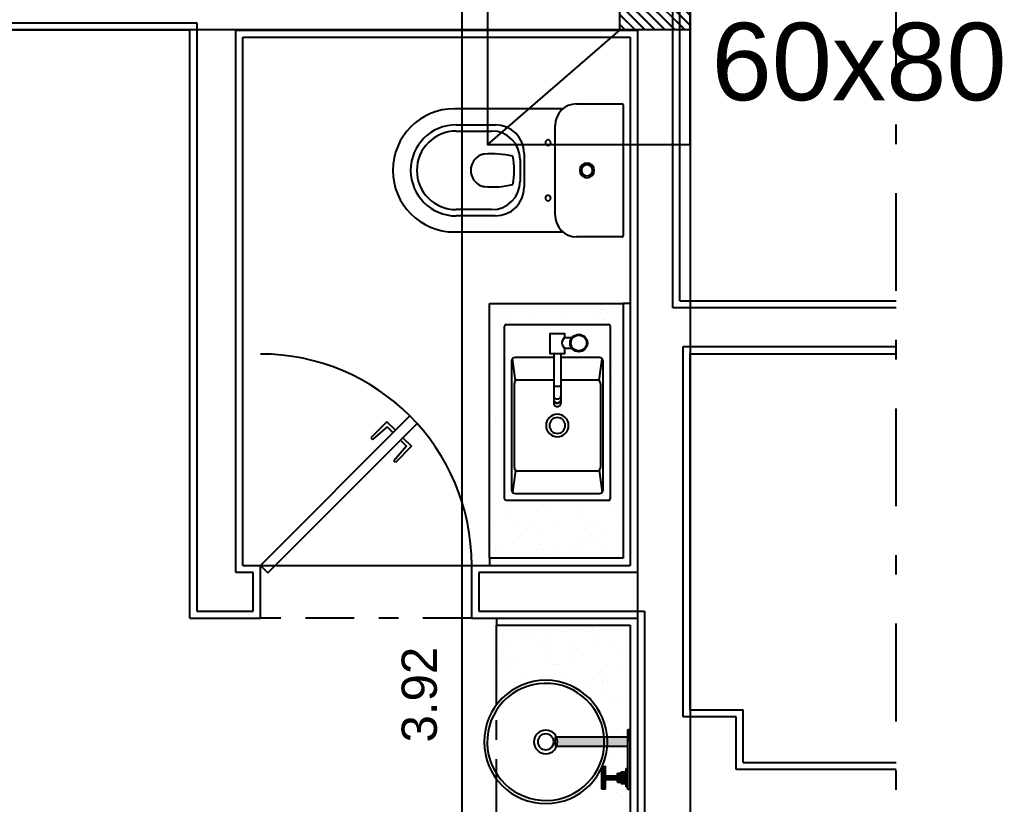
# Model space of a CAD drawing. Header units: millimetres. Extents: x 2317 to 2736, y 1295 to 1343.
# Drawn here: x 2514.06 to 2519.08, y 1315.44 to 1319.45 of the extents above; entities that cross this region are included whole.
import ezdxf

# ---------------------------------------------------------------- set-up
doc = ezdxf.new("R2010")
doc.units = ezdxf.units.MM
for name, pattern in [('CONTINU', [0]), ('DASHDOT', [1, 0.5, -0.25, 0, -0.25]), ('HIDDEN', [0.375, 0.25, -0.125])]:
    doc.linetypes.add(name, pattern=pattern)
for name, color, linetype in [('ARQUITETONICO', 8, 'Continuous'), ('BL-CRM-03', 7, 'Continuous'), ('PILARES', 1, 'Continuous'), ('sapatas', 4, 'Continuous'), ('VIGAS', 5, 'Continuous')]:
    doc.layers.add(name, color=color, linetype=linetype)
doc.layers.add('COTAS', color=53, linetype='Continuous', lineweight=9)
doc.layers.add('LC-Textos', color=3, linetype='Continuous', lineweight=20)
doc.styles.add('Arial', font='arial.ttf')
doc.styles.add('CARIMBO_DADOS', font='arial.ttf', dxfattribs={"height": 0.1})
doc.dimstyles.new('COTAS_EXTERNAS', dxfattribs={"dimtxt": 0.1, "dimasz": 0.01, "dimexe": 0, "dimexo": 0, "dimgap": 0.07, "dimtad": 1, "dimzin": 5, "dimdsep": 46, "dimtxsty": 'CARIMBO_DADOS', "dimblk1": 'CIRCULOS', "dimblk2": 'CIRCULOS', "dimsah": 1, "dimcen": 0, "dimse1": 1, "dimse2": 1, "dimclrd": 8, "dimclre": 8, "dimclrt": 230, "dimadec": 0, "dimazin": 0, "dimtfac": 100, "dimtix": 1, "dimtmove": 2, "dimatfit": 3, "dimldrblk": 'CIRCULOS', "dimfxl": 1, "dimtolj": 1, "dimtzin": 5, "dimarcsym": 0})

# ---------------------------------------------------------------- blocks, each defined once
blk = doc.blocks.new('CIRCULOS')
at = {"layer": 'COTAS'}
for p, q in [((0, 4), (0, -4)), ((-4, 0), (4, 0))]:
    blk.add_line(p, q, dxfattribs=at)
for radius in [2, 1]:
    blk.add_circle((0, 0), radius, dxfattribs=at)
blk = doc.blocks.new('*D90')
at = {"layer": 'BL-CRM-03', "color": 8, "lineweight": -2}
blk.add_line((3.7797, -4.0979), (3.7797, -0.1939), dxfattribs=at)
at = {"layer": 'Defpoints', "color": 0}
for p in [(3.7797, -0.1839), (4.227, -0.1839), (4.227, -4.1079)]:
    blk.add_point(p, dxfattribs=at)
at = {"layer": 'BL-CRM-03', "color": 8, "lineweight": -2, "xscale": 0.01, "yscale": 0.01, "zscale": 0.01}
for p, rotation in [((3.7797, -0.1839), 90), ((3.7797, -4.1079), 270)]:
    blk.add_blockref('CIRCULOS', p, dxfattribs=dict(at, rotation=rotation))
at = {"layer": 'BL-CRM-03', "color": 230, "insert": (3.6586, -2.1459), "char_height": 0.1, "attachment_point": 5, "rotation": 90, "style": 'CARIMBO_DADOS'}
blk.add_mtext('\\A1;3.92', dxfattribs=at)
blk = doc.blocks.new('1')
h = blk.add_hatch()
h.set_pattern_fill('JIS_LC_20', color=256, scale=0.001, angle=270, style=0)
h.set_pattern_definition([(315, (-1317.97945, 2662.98045), (0.01414213562, 0.01414213562), []), (315, (-1317.97945, 2662.98005), (0.01414213562, 0.01414213562), [])])
h.paths.add_polyline_path([(4.427, -0.2589), (4.427, -0.1839), (4.227, -0.1839), (4.227, -0.2589)])
h.paths.add_polyline_path([(4.427, -0.1839), (4.427, -0.1089), (4.227, -0.1089), (4.227, -0.1839)])
at = {"layer": 'PILARES'}
blk.add_lwpolyline([(4.427, -0.1089), (4.427, -0.2589), (4.227, -0.2589), (4.227, -0.1089)], close=True, dxfattribs=at)
at = {"layer": 'sapatas'}
blk.add_line((4.227, -0.2589), (3.852, -0.5839), dxfattribs=at)
blk.add_lwpolyline([(4.427, 0.2161), (3.852, 0.2161), (3.852, -0.5839), (4.427, -0.5839)], close=True, dxfattribs=at)
at = {"layer": 'VIGAS'}
for p, q in [((4.427, 4.8011), (4.427, -7.7109)), ((4.277, -0.2589), (0.45, -0.2589)), ((4.277, -0.2589), (4.277, -4.0329))]:
    blk.add_line(p, q, dxfattribs=at)
at = {"layer": 'LC-Textos', "insert": (4.4876, -0.4615), "char_height": 0.22, "width": 2.112, "attachment_point": 7, "line_spacing_factor": 0.798, "style": 'Arial'}
blk.add_mtext('60x80', dxfattribs=at)
at = {"layer": 'BL-CRM-03'}
dim = blk.add_linear_dim(base=(3.7797, -0.1839), p1=(4.227, -4.1079), p2=(4.227, -0.1839), angle=90, dimstyle='COTAS_EXTERNAS', dxfattribs=at)
dim.commit()
dim.dimension.update_dxf_attribs({"geometry": '*D90', "text_midpoint": (3.6586, -2.1459)})

msp = doc.modelspace()

# ---------------------------------------------------------------- hatches: boundary and pattern name
at = {"layer": 'ARQUITETONICO'}
h = msp.add_hatch(color=256, dxfattribs=at)
h.dxf.hatch_style = 1
h.paths.add_polyline_path([(2517.1826, 1315.8189), (2517.1826, 1315.7578), (2517.1708, 1315.7578), (2517.1708, 1315.8189)])
h = msp.add_hatch(color=256, dxfattribs=at)
h.dxf.hatch_style = 1
h.paths.add_polyline_path([(2517.1708, 1315.7814), (2517.1708, 1315.7342), (2516.8007, 1315.7342), (2516.7995, 1315.7578), (2516.8007, 1315.7814)])
h = msp.add_hatch(color=256, dxfattribs=at)
h.dxf.hatch_style = 1
h.paths.add_polyline_path([(2517.1826, 1315.7578), (2517.1826, 1315.5115), (2517.1708, 1315.5115), (2517.1708, 1315.7578)])
h = msp.add_hatch(color=256, dxfattribs=at)
h.dxf.hatch_style = 1
h.paths.add_polyline_path([(2517.0561, 1315.6309), (2517.0561, 1315.5833), (2517.0364, 1315.583), (2517.0364, 1315.6306)])
h = msp.add_hatch(color=256, dxfattribs=at)
h.dxf.hatch_style = 1
h.paths.add_polyline_path([(2517.1708, 1315.6193), (2517.1708, 1315.5258), (2517.1616, 1315.5258), (2517.1616, 1315.6193)])
h = msp.add_hatch(color=256, dxfattribs=at)
h.dxf.hatch_style = 1
h.paths.add_polyline_path([(2517.0561, 1315.5824), (2517.0561, 1315.5628), (2517.0364, 1315.5631), (2517.0364, 1315.5821)])
h = msp.add_hatch(color=256, dxfattribs=at)
h.dxf.hatch_style = 1
h.paths.add_polyline_path([(2517.1172, 1315.5818), (2517.1172, 1315.5633), (2517.0561, 1315.5633), (2517.0561, 1315.5818)])
h = msp.add_hatch(color=256, dxfattribs=at)
h.dxf.hatch_style = 1
h.paths.add_polyline_path([(2517.1351, 1315.5958), (2517.1351, 1315.5493), (2517.1172, 1315.5493), (2517.1172, 1315.5958)])
h = msp.add_hatch(color=256, dxfattribs=at)
h.dxf.hatch_style = 1
h.paths.add_polyline_path([(2517.1616, 1315.6018), (2517.1616, 1315.5434), (2517.1351, 1315.5434), (2517.1351, 1315.6018)])
h = msp.add_hatch(color=256, dxfattribs=at)
h.dxf.hatch_style = 1
h.paths.add_polyline_path([(2517.0561, 1315.5618), (2517.0561, 1315.5142), (2517.0364, 1315.5146), (2517.0364, 1315.5622)])

# ---------------------------------------------------------------- linework, layer by layer
at = {"layer": 'ARQUITETONICO', "linetype": 'DASHDOT'}
msp.add_line((2518.5416, 1307.0602), (2518.5416, 1332.7012), dxfattribs=at)
msp.add_line((2518.5416, 1307.0602), (2518.5416, 1332.7012), dxfattribs=at)
at = {"layer": 'ARQUITETONICO'}
for p, q in [((2517.4004, 1317.9736), (2517.4004, 1319.7898)), ((2517.4364, 1318.0096), (2517.4364, 1319.8258)), ((2510.258, 1319.4298), (2514.9686, 1319.4298)), ((2514.9686, 1319.4298), (2514.9686, 1316.4238)), ((2514.9326, 1319.3938), (2510.294, 1319.3938)), ((2514.9326, 1316.3878), (2514.9326, 1319.3938)), ((2515.1666, 1316.6218), (2515.1666, 1319.3938)), ((2515.1666, 1319.3938), (2517.2186, 1319.3938)), ((2517.2186, 1319.3938), (2517.2186, 1316.6218)), ((2515.2026, 1319.3578), (2517.1826, 1319.3578)), ((2515.2026, 1316.6578), (2515.2026, 1319.3578)), ((2517.1826, 1319.3578), (2517.1826, 1316.6578)), ((2516.8389, 1318.9915), (2516.2846, 1318.9915)), ((2516.9082, 1319.016), (2517.1417, 1319.016)), ((2517.1466, 1319.0111), (2517.1466, 1318.3419)), ((2516.2931, 1318.9093), (2516.4939, 1318.9093)), ((2516.7979, 1318.4473), (2516.7979, 1318.9057)), ((2516.2931, 1318.8774), (2516.4742, 1318.8774)), ((2516.6203, 1318.7313), (2516.6203, 1318.6217)), ((2516.64, 1318.7632), (2516.64, 1318.5898)), ((2516.4742, 1318.4756), (2516.2931, 1318.4756)), ((2516.4939, 1318.4437), (2516.2931, 1318.4437)), ((2516.2846, 1318.3615), (2516.8389, 1318.3615)), ((2517.1417, 1318.337), (2516.9082, 1318.337)), ((2516.5627, 1317.9938), (2516.5627, 1317.9938)), ((2517.0253, 1317.9764), (2517.0253, 1317.9764)), ((2517.1826, 1317.9952), (2517.1466, 1317.9952)), ((2517.1466, 1317.9952), (2517.1466, 1316.6938)), ((2517.4364, 1318.0096), (2518.5416, 1318.0096)), ((2516.5064, 1317.9352), (2516.5064, 1317.9352)), ((2516.6825, 1317.941), (2516.6825, 1317.941)), ((2516.685, 1317.9674), (2516.685, 1317.9674)), ((2516.8587, 1317.9467), (2516.8587, 1317.9467)), ((2517.0062, 1317.9264), (2517.0062, 1317.9264)), ((2517.0099, 1317.9595), (2517.0099, 1317.9595)), ((2517.0308, 1317.965), (2517.0308, 1317.965)), ((2517.0349, 1317.9525), (2517.0349, 1317.9525)), ((2517.0402, 1317.9638), (2517.0402, 1317.9638)), ((2518.5416, 1317.9736), (2517.4004, 1317.9736)), ((2516.5399, 1316.9985), (2516.5399, 1317.8805)), ((2516.5489, 1317.8895), (2517.0709, 1317.8895)), ((2516.5725, 1317.9194), (2516.5725, 1317.9194)), ((2516.8018, 1317.8911), (2516.8018, 1317.8911)), ((2517.0464, 1317.9162), (2517.0464, 1317.9162)), ((2517.0799, 1317.8805), (2517.0799, 1316.9985)), ((2517.1254, 1317.8346), (2517.1254, 1317.8346)), ((2516.5133, 1317.78), (2516.5133, 1317.78)), ((2516.8501, 1317.8221), (2516.8849, 1317.8221)), ((2517.4526, 1315.8838), (2517.4526, 1317.7756)), ((2517.4526, 1317.7756), (2518.5416, 1317.7756)), ((2516.8489, 1317.7679), (2516.8835, 1317.7679)), ((2517.4886, 1317.7396), (2518.5416, 1317.7396)), ((2517.4886, 1315.9198), (2517.4886, 1317.7396)), ((2516.5052, 1317.7013), (2516.5052, 1317.7013)), ((2516.5759, 1317.7019), (2516.5759, 1317.0435)), ((2516.5956, 1317.6006), (2516.5812, 1317.7146)), ((2516.7913, 1317.7199), (2516.5939, 1317.7199)), ((2517.0259, 1317.7199), (2516.8285, 1317.7199)), ((2517.0243, 1317.6006), (2517.0387, 1317.7146)), ((2517.0439, 1317.0435), (2517.0439, 1317.7019)), ((2517.0901, 1317.6846), (2517.0901, 1317.6846)), ((2517.1056, 1317.7015), (2517.1056, 1317.7015)), ((2517.0789, 1317.6701), (2517.0789, 1317.6701)), ((2516.5903, 1317.3727), (2516.5903, 1317.5878)), ((2516.6083, 1317.6058), (2516.7913, 1317.6058)), ((2516.8285, 1317.6058), (2517.0115, 1317.6058)), ((2517.0295, 1317.5878), (2517.0295, 1317.1576)), ((2517.0886, 1317.5958), (2517.0886, 1317.5958)), ((2517.1284, 1317.5952), (2517.1284, 1317.5952)), ((2516.5141, 1317.4543), (2516.5141, 1317.4543)), ((2517.105, 1317.4716), (2517.105, 1317.4716)), ((2517.1113, 1317.424), (2517.1113, 1317.424)), ((2516.0563, 1317.4215), (2515.2926, 1316.6578)), ((2515.3308, 1316.6196), (2516.0944, 1317.3833)), ((2515.9395, 1317.3921), (2515.8567, 1317.3093)), ((2515.9832, 1317.3484), (2515.9395, 1317.3921)), ((2516.0944, 1317.3833), (2516.0563, 1317.4215)), ((2516.4947, 1317.3973), (2516.4947, 1317.3973)), ((2516.5101, 1317.4141), (2516.5101, 1317.4141)), ((2516.5903, 1317.1576), (2516.5903, 1317.3727)), ((2515.9402, 1317.3659), (2515.865, 1317.3009)), ((2515.9704, 1317.3356), (2515.9402, 1317.3659)), ((2517.0975, 1317.3302), (2517.0975, 1317.3302)), ((2517.121, 1317.3496), (2517.121, 1317.3496)), ((2517.1273, 1317.3613), (2517.1273, 1317.3613)), ((2515.8567, 1317.3093), (2515.865, 1317.3009)), ((2516.0086, 1317.2975), (2516.0389, 1317.2672)), ((2516.0213, 1317.3102), (2516.0651, 1317.2665)), ((2516.0389, 1317.2672), (2515.9739, 1317.192)), ((2516.0651, 1317.2665), (2515.9823, 1317.1837)), ((2517.1374, 1317.2254), (2517.1374, 1317.2254)), ((2515.9823, 1317.1837), (2515.9739, 1317.192)), ((2516.5172, 1317.215), (2516.5172, 1317.215)), ((2517.1437, 1317.1778), (2517.1437, 1317.1778)), ((2516.5956, 1317.1449), (2516.5812, 1317.0308)), ((2517.0115, 1317.1396), (2516.6083, 1317.1396)), ((2517.0243, 1317.1449), (2517.0387, 1317.0308)), ((2517.1362, 1317.1144), (2517.1362, 1317.1144)), ((2516.502, 1317.0428), (2516.502, 1317.0428)), ((2516.5939, 1317.0255), (2517.0259, 1317.0255)), ((2516.5161, 1316.9811), (2516.5161, 1316.9811)), ((2517.0709, 1316.9895), (2516.5489, 1316.9895)), ((2516.6923, 1316.9868), (2516.6923, 1316.9868)), ((2516.4667, 1316.9249), (2516.4667, 1316.9249)), ((2516.5498, 1316.9244), (2516.5498, 1316.9244)), ((2516.5744, 1316.963), (2516.5744, 1316.963)), ((2516.7021, 1316.9349), (2516.7021, 1316.9349)), ((2516.754, 1316.9554), (2516.754, 1316.9554)), ((2516.9193, 1316.9333), (2516.9193, 1316.9333)), ((2517.0789, 1316.9475), (2517.0789, 1316.9475)), ((2517.0944, 1316.9643), (2517.0944, 1316.9643)), ((2516.9441, 1316.895), (2516.9441, 1316.895)), ((2517.1393, 1316.875), (2517.1393, 1316.875)), ((2516.4765, 1316.8506), (2516.4765, 1316.8506)), ((2516.6107, 1316.8577), (2516.6107, 1316.8577)), ((2516.6552, 1316.8475), (2516.6552, 1316.8475)), ((2516.6706, 1316.8643), (2516.6706, 1316.8643)), ((2516.6903, 1316.8595), (2516.6903, 1316.8595)), ((2516.7869, 1316.8635), (2516.7869, 1316.8635)), ((2516.9504, 1316.8474), (2516.9504, 1316.8474)), ((2516.9631, 1316.8693), (2516.9631, 1316.8693)), ((2517.006, 1316.8679), (2517.006, 1316.8679)), ((2517.0328, 1316.8259), (2517.0328, 1316.8259)), ((2516.7185, 1316.8107), (2516.7185, 1316.8107)), ((2516.9226, 1316.7769), (2516.9226, 1316.7769)), ((2516.9602, 1316.773), (2516.9602, 1316.773)), ((2517.0083, 1316.7874), (2517.0083, 1316.7874)), ((2516.4928, 1316.7264), (2516.4928, 1316.7264)), ((2516.525, 1316.7341), (2516.525, 1316.7341)), ((2516.5823, 1316.7679), (2516.5823, 1316.7679)), ((2516.7012, 1316.7399), (2516.7012, 1316.7399)), ((2516.7248, 1316.7631), (2516.7248, 1316.7631)), ((2516.8039, 1316.7521), (2516.8039, 1316.7521)), ((2516.8773, 1316.7456), (2516.8773, 1316.7456)), ((2516.9072, 1316.76), (2516.9072, 1316.76)), ((2517.0535, 1316.7514), (2517.0535, 1316.7514)), ((2517.1466, 1316.6938), (2516.4626, 1316.6938)), ((2516.4626, 1316.6938), (2516.4626, 1316.6578)), ((2516.7793, 1316.7135), (2516.7793, 1316.7135)), ((2515.2566, 1316.6218), (2515.1666, 1316.6218)), ((2515.2026, 1316.6578), (2515.2926, 1316.6578)), ((2515.2566, 1316.4238), (2515.2566, 1316.6218)), ((2515.2926, 1316.3878), (2515.2926, 1316.6578)), ((2515.2926, 1316.6578), (2516.3726, 1316.6578)), ((2515.2926, 1316.6578), (2515.3308, 1316.6196)), ((2516.3726, 1316.3878), (2516.3726, 1316.6578)), ((2516.3726, 1316.6578), (2517.1826, 1316.6578)), ((2517.2186, 1316.6218), (2516.4086, 1316.6218)), ((2516.4086, 1316.6218), (2516.4086, 1316.4238)), ((2514.9686, 1316.4238), (2515.2566, 1316.4238)), ((2516.4086, 1316.4238), (2517.2546, 1316.4238)), ((2517.2546, 1316.4238), (2517.2546, 1312.5286)), ((2514.9326, 1316.3878), (2515.2926, 1316.3878)), ((2516.3726, 1316.3878), (2517.2186, 1316.3878)), ((2516.4986, 1316.3878), (2516.4986, 1316.3518)), ((2517.2186, 1316.3878), (2517.2186, 1312.5646)), ((2516.4986, 1315.9445), (2516.4986, 1316.3518)), ((2516.4986, 1316.3518), (2517.1826, 1316.3518)), ((2516.6526, 1316.3324), (2516.6526, 1316.3324)), ((2516.8486, 1316.3192), (2516.8486, 1316.3192)), ((2516.9661, 1316.3217), (2516.9661, 1316.3217)), ((2516.988, 1316.336), (2516.988, 1316.336)), ((2517.0248, 1316.325), (2517.0248, 1316.325)), ((2517.1826, 1316.3518), (2517.1826, 1315.1278)), ((2516.5318, 1316.3151), (2516.5318, 1316.3151)), ((2516.6371, 1316.3156), (2516.6371, 1316.3156)), ((2516.6725, 1316.3134), (2516.6725, 1316.3134)), ((2516.7617, 1316.2864), (2516.7617, 1316.2864)), ((2516.7738, 1316.2752), (2516.7738, 1316.2752)), ((2517.0058, 1316.312), (2517.0058, 1316.312)), ((2516.5642, 1316.236), (2516.5642, 1316.236)), ((2516.7372, 1316.2479), (2516.7372, 1316.2479)), ((2516.7801, 1316.2276), (2516.7801, 1316.2276)), ((2516.8891, 1316.2281), (2516.8891, 1316.2281)), ((2516.9046, 1316.245), (2516.9046, 1316.245)), ((2517.0155, 1316.2376), (2517.0155, 1316.2376)), ((2517.1067, 1316.2568), (2517.1067, 1316.2568)), ((2516.5082, 1316.174), (2516.5082, 1316.174)), ((2516.5328, 1316.2126), (2516.5328, 1316.2126)), ((2516.5482, 1316.1909), (2516.5482, 1316.1909)), ((2516.5909, 1316.1844), (2516.5909, 1316.1844)), ((2516.7671, 1316.1901), (2516.7671, 1316.1901)), ((2516.8777, 1316.1829), (2516.8777, 1316.1829)), ((2516.9433, 1316.1959), (2516.9433, 1316.1959)), ((2517.1195, 1316.2016), (2517.1195, 1316.2016)), ((2516.5544, 1316.1433), (2516.5544, 1316.1433)), ((2516.7899, 1316.1533), (2516.7899, 1316.1533)), ((2516.8162, 1316.1486), (2516.8162, 1316.1486)), ((2517.1411, 1316.1407), (2517.1411, 1316.1407)), ((2517.1566, 1316.1575), (2517.1566, 1316.1575)), ((2516.5642, 1316.069), (2516.5642, 1316.069)), ((2516.6487, 1316.1091), (2516.6487, 1316.1091)), ((2516.6814, 1316.0665), (2516.6814, 1316.0665)), ((2516.8575, 1316.0722), (2516.8575, 1316.0722)), ((2516.9912, 1316.0755), (2516.9912, 1316.0755)), ((2517.0319, 1316.1134), (2517.0319, 1316.1134)), ((2517.0337, 1316.078), (2517.0337, 1316.078)), ((2516.5052, 1316.0607), (2516.5052, 1316.0607)), ((2516.9667, 1316.037), (2516.9667, 1316.037)), ((2517.0382, 1316.0658), (2517.0382, 1316.0658)), ((2517.0682, 1316.0611), (2517.0682, 1316.0611)), ((2516.9848, 1315.9701), (2516.9848, 1315.9701)), ((2517.0479, 1315.9915), (2517.0479, 1315.9915)), ((2517.1072, 1315.972), (2517.1072, 1315.972)), ((2517.1183, 1315.9677), (2517.1183, 1315.9677)), ((2517.4886, 1315.9198), (2517.7586, 1315.9198)), ((2517.7586, 1315.6498), (2517.7586, 1315.9198)), ((2517.0643, 1315.8673), (2517.0643, 1315.8673)), ((2517.7226, 1315.8838), (2517.4526, 1315.8838)), ((2517.7226, 1315.6138), (2517.7226, 1315.8838)), ((2517.0706, 1315.8197), (2517.0706, 1315.8197)), ((2517.1485, 1315.7862), (2517.1485, 1315.7862)), ((2517.0803, 1315.7453), (2517.0803, 1315.7453)), ((2517.1272, 1315.7208), (2517.1272, 1315.7208)), ((2517.0651, 1315.6952), (2517.0651, 1315.6952)), ((2517.1077, 1315.6872), (2517.1077, 1315.6872)), ((2517.0967, 1315.6211), (2517.0967, 1315.6211)), ((2517.7586, 1315.6498), (2518.5416, 1315.6498)), ((2516.4986, 1315.1278), (2516.4986, 1315.5665)), ((2517.0357, 1315.6047), (2517.0357, 1315.6047)), ((2517.103, 1315.5735), (2517.103, 1315.5735)), ((2518.5416, 1315.6138), (2517.7226, 1315.6138)), ((2516.553, 1315.4989), (2516.553, 1315.4989)), ((2516.6017, 1315.4641), (2516.6017, 1315.4641)), ((2516.9541, 1315.4756), (2516.9541, 1315.4756)), ((2516.9677, 1315.4675), (2516.9677, 1315.4675)), ((2516.9923, 1315.506), (2516.9923, 1315.506)), ((2517.1128, 1315.4992), (2517.1128, 1315.4992)), ((2517.1303, 1315.4814), (2517.1303, 1315.4814)), ((2516.6454, 1315.4525), (2516.6454, 1315.4525))]:
    msp.add_line(p, q, dxfattribs=at)
at = {"layer": 'ARQUITETONICO', "linetype": 'Continuous'}
for p, q in [((2516.4626, 1317.9952), (2517.1466, 1317.9952)), ((2516.4626, 1316.6938), (2516.4626, 1317.9952))]:
    msp.add_line(p, q, dxfattribs=at)
at = {"layer": 'ARQUITETONICO', "linetype": 'DASHDOT', "ltscale": 0.5}
msp.add_line((2516.3726, 1316.3878), (2515.2926, 1316.3878), dxfattribs=at)
at = {"layer": 'ARQUITETONICO', "linetype": 'HIDDEN', "ltscale": 0.2}
msp.add_line((2516.4986, 1315.5665), (2516.4986, 1315.9445), dxfattribs=at)
at = {"layer": 'ARQUITETONICO', "linetype": 'CONTINU'}
for p, q in [((2517.1708, 1315.8189), (2517.1826, 1315.8189)), ((2517.1708, 1315.5115), (2517.1708, 1315.8189)), ((2517.1826, 1315.5115), (2517.1826, 1315.8189)), ((2516.7985, 1315.7578), (2516.7998, 1315.7814)), ((2516.7995, 1315.7578), (2516.8007, 1315.7814)), ((2516.7998, 1315.7814), (2516.7999, 1315.7818)), ((2516.7999, 1315.7814), (2516.7998, 1315.7814)), ((2516.7998, 1315.7814), (2516.7998, 1315.7814)), ((2516.7998, 1315.7814), (2516.7998, 1315.7814)), ((2516.7998, 1315.7814), (2516.7998, 1315.7814)), ((2516.7998, 1315.7814), (2516.7998, 1315.7814)), ((2516.7999, 1315.7818), (2516.8002, 1315.7821)), ((2516.7999, 1315.7814), (2516.7999, 1315.7814)), ((2516.7999, 1315.7814), (2516.7999, 1315.7814)), ((2516.7999, 1315.7814), (2516.7999, 1315.7814)), ((2516.7999, 1315.7814), (2516.7999, 1315.7814)), ((2516.7999, 1315.7814), (2516.7999, 1315.7814)), ((2516.7999, 1315.7814), (2516.8001, 1315.7814)), ((2516.8001, 1315.7814), (2516.8002, 1315.7814)), ((2516.8002, 1315.7821), (2516.8007, 1315.7822)), ((2516.8002, 1315.7814), (2516.8002, 1315.7814)), ((2516.8002, 1315.7814), (2516.8003, 1315.7814)), ((2516.8004, 1315.7814), (2516.8003, 1315.7814)), ((2516.8007, 1315.7814), (2516.8004, 1315.7814)), ((2516.8007, 1315.7814), (2516.8007, 1315.7822)), ((2516.8007, 1315.7822), (2517.1708, 1315.7822)), ((2516.8007, 1315.7814), (2517.1708, 1315.7814)), ((2516.7985, 1315.7578), (2516.7987, 1315.7578)), ((2516.7985, 1315.7578), (2516.7987, 1315.7578)), ((2516.7998, 1315.7342), (2516.7985, 1315.7578)), ((2516.7987, 1315.7578), (2516.799, 1315.7578)), ((2516.7987, 1315.7578), (2516.799, 1315.7578)), ((2516.799, 1315.7578), (2516.7995, 1315.7578)), ((2516.799, 1315.7578), (2516.7995, 1315.7578)), ((2516.8007, 1315.7342), (2516.7995, 1315.7578)), ((2516.7998, 1315.7342), (2516.7999, 1315.7338)), ((2516.7999, 1315.7342), (2516.7998, 1315.7342)), ((2516.7998, 1315.7342), (2516.7998, 1315.7342)), ((2516.7998, 1315.7342), (2516.7998, 1315.7342)), ((2516.7998, 1315.7342), (2516.7998, 1315.7342)), ((2516.7999, 1315.7342), (2516.7999, 1315.7342)), ((2516.7999, 1315.7342), (2516.7999, 1315.7342)), ((2516.7999, 1315.7342), (2516.7999, 1315.7342)), ((2516.7999, 1315.7342), (2516.7999, 1315.7342)), ((2516.7999, 1315.7342), (2516.7999, 1315.7342)), ((2516.7999, 1315.7342), (2516.8001, 1315.7342)), ((2516.7999, 1315.7338), (2516.8002, 1315.7335)), ((2516.8001, 1315.7342), (2516.8002, 1315.7342)), ((2516.8002, 1315.7342), (2516.8003, 1315.7342)), ((2516.8002, 1315.7335), (2516.8007, 1315.7333)), ((2516.8003, 1315.7342), (2516.8003, 1315.7342)), ((2516.8003, 1315.7342), (2516.8004, 1315.7342)), ((2516.8004, 1315.7342), (2516.8007, 1315.7342)), ((2516.8007, 1315.7333), (2516.8007, 1315.7342)), ((2516.8007, 1315.7342), (2517.1708, 1315.7342)), ((2516.8007, 1315.7333), (2517.1708, 1315.7333)), ((2517.0364, 1315.6306), (2517.0561, 1315.6309)), ((2517.0364, 1315.5146), (2517.0364, 1315.6306)), ((2517.0561, 1315.5833), (2517.0561, 1315.6309)), ((2517.1616, 1315.5258), (2517.1616, 1315.6193)), ((2517.1616, 1315.6193), (2517.1708, 1315.6193)), ((2517.0364, 1315.583), (2517.0561, 1315.5833)), ((2517.0364, 1315.5821), (2517.0561, 1315.5824)), ((2517.0561, 1315.583), (2517.0561, 1315.5833)), ((2517.0561, 1315.5825), (2517.0561, 1315.583)), ((2517.0561, 1315.5824), (2517.0561, 1315.5825)), ((2517.0561, 1315.5628), (2517.0561, 1315.5824)), ((2517.0561, 1315.5824), (2517.0561, 1315.5824)), ((2517.0561, 1315.5818), (2517.1172, 1315.5818)), ((2517.1172, 1315.5493), (2517.1172, 1315.5958)), ((2517.1172, 1315.5958), (2517.1351, 1315.5958)), ((2517.1351, 1315.5434), (2517.1351, 1315.6018)), ((2517.1351, 1315.6018), (2517.1616, 1315.6018)), ((2517.0561, 1315.5628), (2517.0364, 1315.5631)), ((2517.0561, 1315.5618), (2517.0364, 1315.5622)), ((2517.0561, 1315.5142), (2517.0364, 1315.5146)), ((2517.0561, 1315.5633), (2517.1172, 1315.5633)), ((2517.0561, 1315.5627), (2517.0561, 1315.5628)), ((2517.0561, 1315.5622), (2517.0561, 1315.5627)), ((2517.0561, 1315.5627), (2517.0561, 1315.5627)), ((2517.0561, 1315.5618), (2517.0561, 1315.5622)), ((2517.0561, 1315.5142), (2517.0561, 1315.5618)), ((2517.1172, 1315.5493), (2517.1351, 1315.5493)), ((2517.1351, 1315.5434), (2517.1616, 1315.5434)), ((2517.1616, 1315.5258), (2517.1708, 1315.5258)), ((2517.1826, 1315.5115), (2517.1708, 1315.5115))]:
    msp.add_line(p, q, dxfattribs=at)
at = {"layer": 'ARQUITETONICO'}
msp.add_lwpolyline([(2516.846, 1317.765), (2516.846, 1317.7392), (2516.7739, 1317.7392), (2516.7739, 1317.8422), (2516.846, 1317.8422), (2516.846, 1317.825), (2516.8445, 1317.823), (2516.8433, 1317.8212), (2516.8422, 1317.8195), (2516.841, 1317.8176), (2516.8402, 1317.8162), (2516.8393, 1317.8148), (2516.8384, 1317.8132), (2516.838, 1317.8124), (2516.8376, 1317.8116), (2516.8371, 1317.8108), (2516.8367, 1317.8099), (2516.8363, 1317.809), (2516.8359, 1317.8081), (2516.8355, 1317.8072), (2516.8352, 1317.8063), (2516.8348, 1317.8053), (2516.8345, 1317.8043), (2516.8342, 1317.8033), (2516.8339, 1317.8023), (2516.8336, 1317.8013), (2516.8334, 1317.8002), (2516.8332, 1317.7992), (2516.8331, 1317.7981), (2516.833, 1317.797), (2516.8329, 1317.7959), (2516.8329, 1317.7948), (2516.8329, 1317.7937), (2516.833, 1317.7927), (2516.8331, 1317.7916), (2516.8333, 1317.7905), (2516.8335, 1317.7894), (2516.8337, 1317.7884), (2516.834, 1317.7874), (2516.8343, 1317.7864), (2516.8346, 1317.7854), (2516.8349, 1317.7844), (2516.8353, 1317.7835), (2516.8356, 1317.7825), (2516.836, 1317.7816), (2516.8364, 1317.7807), (2516.8369, 1317.7798), (2516.8373, 1317.779), (2516.8377, 1317.7781), (2516.8381, 1317.7773), (2516.839, 1317.7758), (2516.8399, 1317.7743), (2516.8407, 1317.7729), (2516.8415, 1317.7716), (2516.8427, 1317.7698), (2516.8434, 1317.7687, 0.006646)], format="xyb", close=True, dxfattribs=at)
for points in [[(2516.846, 1317.825, 0.414213), (2516.8489, 1317.8221)], [(2516.8489, 1317.7679, -0.006968), (2516.8461, 1317.7712), (2516.8457, 1317.7717), (2516.8445, 1317.7732), (2516.8436, 1317.7744), (2516.8427, 1317.7756), (2516.8418, 1317.7769), (2516.8409, 1317.7783), (2516.8404, 1317.779), (2516.8399, 1317.7798), (2516.8395, 1317.7805), (2516.839, 1317.7813), (2516.8386, 1317.7821), (2516.8381, 1317.7829), (2516.8377, 1317.7837), (2516.8373, 1317.7846), (2516.8369, 1317.7854), (2516.8365, 1317.7863), (2516.8362, 1317.7872), (2516.8359, 1317.7881), (2516.8356, 1317.789), (2516.8353, 1317.79), (2516.8352, 1317.7905), (2516.8351, 1317.7909), (2516.835, 1317.7914), (2516.835, 1317.7919), (2516.8349, 1317.7924), (2516.8348, 1317.7929), (2516.8348, 1317.7934), (2516.8348, 1317.7939), (2516.8347, 1317.7944), (2516.8347, 1317.7949), (2516.8347, 1317.7954), (2516.8347, 1317.7958), (2516.8348, 1317.7963), (2516.8348, 1317.7968), (2516.8349, 1317.7973), (2516.8349, 1317.7978), (2516.835, 1317.7983), (2516.8351, 1317.7988), (2516.8352, 1317.7993), (2516.8353, 1317.7997), (2516.8355, 1317.8007), (2516.8358, 1317.8016), (2516.8361, 1317.8025), (2516.8364, 1317.8034), (2516.8368, 1317.8043), (2516.8372, 1317.8052), (2516.8376, 1317.806), (2516.838, 1317.8069), (2516.8384, 1317.8077), (2516.8389, 1317.8085), (2516.8393, 1317.8093), (2516.8398, 1317.81), (2516.8402, 1317.8108), (2516.8407, 1317.8115), (2516.8412, 1317.8122), (2516.8421, 1317.8136), (2516.843, 1317.8148), (2516.8439, 1317.816), (2516.8448, 1317.8172), (2516.846, 1317.8187), (2516.8473, 1317.8203), (2516.8489, 1317.8221), (2516.8501, 1317.8221)], [(2516.8489, 1317.7679, 0.414213), (2516.846, 1317.765)]]:
    msp.add_lwpolyline(points, format="xyb", dxfattribs=at)
for points in [[(2516.7913, 1317.7392), (2516.7913, 1317.5717)], [(2516.8285, 1317.7392), (2516.8285, 1317.5717)], [(2516.8285, 1317.5717), (2516.7913, 1317.5717)], [(2516.7913, 1317.5717), (2516.7913, 1317.5041)], [(2516.8285, 1317.5717), (2516.8285, 1317.5041)], [(2516.7914, 1317.5029), (2516.7914, 1317.4854)], [(2516.8285, 1317.5029), (2516.8285, 1317.4854)]]:
    msp.add_lwpolyline(points, dxfattribs=at)
for radius in [0.0443, 0.042, 0.0401]:
    msp.add_circle((2516.9193, 1317.7941), radius, dxfattribs=at)
for centre, radius, start, end in [((2516.2846, 1318.6765), 0.315, 90, 270), ((2516.9082, 1318.9057), 0.1103, 90.0001, 179.9999), ((2517.1417, 1319.0111), 0.00488, 0.0018, 89.9982), ((2516.2931, 1318.6765), 0.2328, 90, 270), ((2516.4939, 1318.7632), 0.1461, 360, 90), ((2516.2931, 1318.6765), 0.2009, 90, 270), ((2516.4742, 1318.7313), 0.1461, 360, 90), ((2516.7622, 1318.818), 0.0137, 0, 180), ((2516.7622, 1318.818), 0.0137, 180, 0), ((2516.4528, 1318.6765), 0.0853, 111.9243, 248.0759), ((2516.4415, 1318.7048), 0.0548, 94.8331, 111.9239), ((2516.4767, 1318.2882), 0.4729, 76.979, 94.8335), ((2516.1358, 1318.6765), 0.4532, 350.808, 9.192), ((2516.9613, 1318.6765), 0.0374, 0, 180), ((2516.9613, 1318.6765), 0.0283, 0, 180), ((2516.9613, 1318.6765), 0.0374, 180, 0), ((2516.9613, 1318.6765), 0.0283, 180, 0), ((2516.4415, 1318.6482), 0.0548, 248.0752, 265.1659), ((2516.4767, 1319.0648), 0.4729, 265.1667, 283.0212), ((2516.4742, 1318.6217), 0.1461, 270, 360), ((2516.4939, 1318.5898), 0.1461, 270, 360), ((2516.7622, 1318.535), 0.0137, 0, 180), ((2516.7622, 1318.535), 0.0137, 180, 0), ((2516.9082, 1318.4473), 0.1103, 180.0001, 269.9999), ((2517.1417, 1318.3419), 0.00488, 269.9982, 0.0018), ((2516.5489, 1317.8805), 0.009, 90, 180), ((2517.0709, 1317.8805), 0.009, 360, 90), ((2515.2926, 1316.6578), 1.08, 0, 90), ((2516.5939, 1317.7019), 0.018, 90, 180), ((2517.0259, 1317.7019), 0.018, 360, 90), ((2516.6083, 1317.5878), 0.018, 90, 180), ((2517.0115, 1317.5878), 0.018, 360, 90), ((2516.8099, 1317.3727), 0.0576, 90, 270), ((2516.8099, 1317.3727), 0.0576, 270, 90), ((2516.8099, 1317.3727), 0.0405, 90, 270), ((2516.8099, 1317.3727), 0.0405, 270, 90), ((2516.6083, 1317.1576), 0.018, 180, 270), ((2517.0115, 1317.1576), 0.018, 270, 360), ((2516.5939, 1317.0435), 0.018, 180, 225.001), ((2516.5939, 1317.0435), 0.018, 225.001, 269.9999), ((2517.0259, 1317.0435), 0.018, 270, 314.999), ((2517.0259, 1317.0435), 0.018, 314.999, 360), ((2516.5489, 1316.9985), 0.009, 180, 270), ((2517.0709, 1316.9985), 0.009, 270, 360), ((2516.7506, 1315.7555), 0.315, 90, 270), ((2516.7506, 1315.7555), 0.315, 270, 90), ((2516.7506, 1315.7555), 0.2992, 85.6056, 85.459), ((2516.7506, 1315.7555), 0.0602, 90, 270), ((2516.7506, 1315.7555), 0.0602, 270, 90), ((2516.7506, 1315.7555), 0.0405, 90, 270), ((2516.7506, 1315.7555), 0.0405, 270, 90)]:
    msp.add_arc(centre, radius, start, end, dxfattribs=at)
for centre, major_axis, start_param, end_param in [((2516.8099, 1317.5244), (0.0186, 0), 3.141593, 6.283185), ((2516.8099, 1317.5041), (0.0186, 0), 3.141593, 6.283185), ((2516.8099, 1317.5029), (-0.0186, 0), 6.280062, 6.283074), ((2516.8099, 1317.5029), (-0.0186, 0), 6.283074, 8.471289), ((2516.8099, 1317.4854), (-0.0186, 0), 6.283074, 8.471289), ((2516.8099, 1317.5029), (-0.0175, 0), 0.961662, 2.178992), ((2516.8099, 1317.5029), (-0.0186, 0), 2.188103, 3.141482), ((2516.8099, 1317.4854), (-0.0186, 0), 2.188103, 3.141482), ((2516.8099, 1317.5029), (-0.0186, 0), 3.141482, 3.144722)]:
    msp.add_ellipse(centre, major_axis=major_axis, ratio=0.866025, start_param=start_param, end_param=end_param, dxfattribs=at)

# ---------------------------------------------------------------- block references
at = {"layer": 'BL-CRM-03', "xscale": 1.8, "yscale": 1.8, "zscale": 1.8}
msp.add_blockref('1', (2509.52, 1319.8599), dxfattribs=at)

doc.saveas('drawing.dxf')
